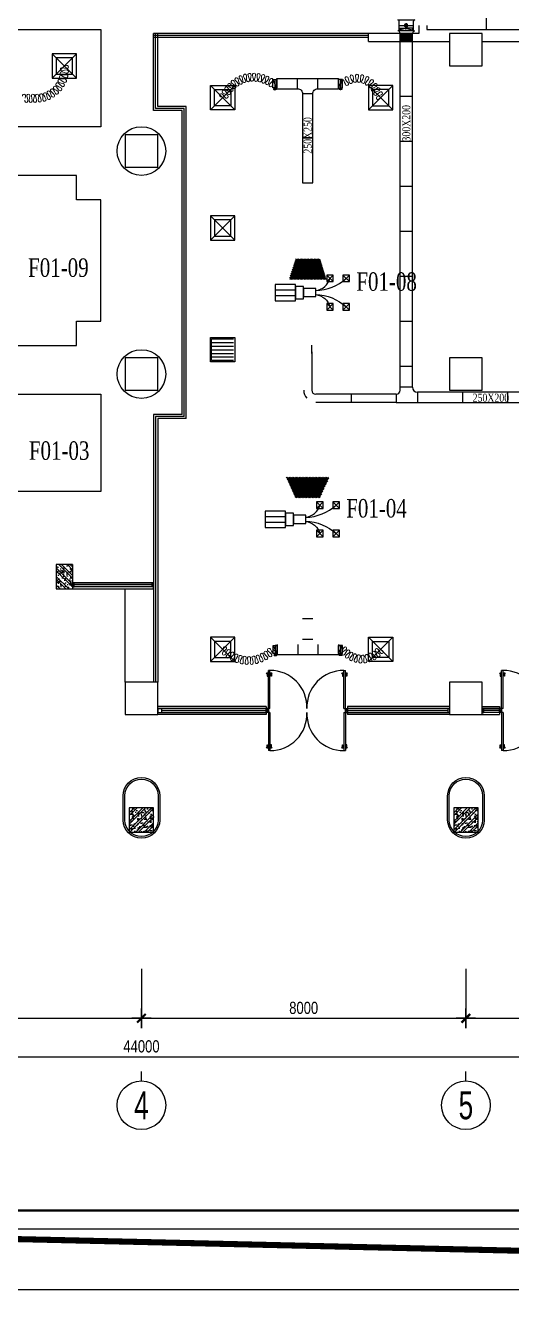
# Model space of a CAD drawing. Header units: metres. Extents: x 352651 to 530851, y -87517 to -24441.
# Drawn here: x 388269 to 400261, y -87517 to -56260 of the extents above; entities that cross this region are included whole.
import ezdxf
from ezdxf.enums import TextEntityAlignment as Align

# ---------------------------------------------------------------- set-up
doc = ezdxf.new("R2010")
doc.units = ezdxf.units.M
doc.header["$LTSCALE"] = 300
doc.header["$MEASUREMENT"] = 0
doc.header["$PDMODE"] = 2
doc.linetypes.add('DASHED2', pattern=[0.375, 0.25, -0.125])
doc.linetypes.add('HIDDEN2', pattern=[0.1875, 0.125, -0.0625])
doc.layers.get('0').update_dxf_attribs({"linetype": 'CONTINUOUS'})
doc.layers.get('Defpoints').update_dxf_attribs({"linetype": 'CONTINUOUS'})
for name, color, linetype in [('0-TEXT', 7, 'CONTINUOUS'), ('0-THAY', 7, 'CONTINUOUS'), ('bat noi mem', 4, 'CONTINUOUS'), ('CUA', 8, 'CONTINUOUS'), ('CUAGIO', 2, 'CONTINUOUS'), ('DIFFUSER', 4, 'CONTINUOUS'), ('DIM', 1, 'CONTINUOUS'), ('DUCT', 2, 'CONTINUOUS'), ('FCU', 1, 'CONTINUOUS'), ('FLEX', 5, 'CONTINUOUS'), ('HATCH', 145, 'CONTINUOUS'), ('khuat-F', 9, 'HIDDEN2'), ('KICH-THUOC', 9, 'CONTINUOUS'), ('KT', 1, 'CONTINUOUS'), ('NOITHAT', 145, 'CONTINUOUS'), ('TEXT', 4, 'CONTINUOUS'), ('THAY', 9, 'CONTINUOUS'), ('TUONG', 7, 'CONTINUOUS'), ('vach', 6, 'CONTINUOUS')]:
    doc.layers.add(name, color=color, linetype=linetype)
doc.layers.add('noi mem', color=5, linetype='BATTING', lineweight=0)
doc.styles.add('CHUKICHTHUOC', font='vnshx.shx', dxfattribs={"width": 0.8, "height": 300, "bigfont": '@extfont2.shx'})
doc.styles.add('CHUTENTRUC', font='VnAvantH.TTF', dxfattribs={"width": 0.8})
doc.styles.add('PHU', font='vntimeh.shx', dxfattribs={"width": 0.8})
doc.styles.add('ROMANS', font='romans.shx', dxfattribs={"width": 0.75, "bigfont": 'romancvn.shx'})
doc.linetypes.add('BATTING', pattern='A,0.0001,-0.1,[134,ltypeshp.shx,S=0.1,R=0,X=-0.1,Y=0],-0.2,[134,ltypeshp.shx,S=0.1,R=180,X=0.1,Y=0],-0.1', length=0.4001)
doc.dimstyles.new('150', dxfattribs={"dimscale": 150, "dimtxt": 2, "dimasz": 0.1, "dimexe": 1, "dimexo": 0, "dimgap": 0.7, "dimtad": 1, "dimdec": 0, "dimzin": 0, "dimdsep": 46, "dimtxsty": 'CHUKICHTHUOC', "dimblk": 'ARR', "dimcen": 0, "dimdle": 1, "dimclrd": 3, "dimclre": 3, "dimclrt": 3, "dimadec": 0, "dimazin": 0, "dimtfac": 1, "dimtdec": 0, "dimtix": 1, "dimtmove": 2, "dimatfit": 3, "dimldrblk": 'ARR', "dimfxl": 1, "dimtolj": 1, "dimtzin": 0, "dimarcsym": 0})
pattern_1 = [(45, (-203304.336, 315.93), (-17.6776695, 17.6776695), [])]

# ---------------------------------------------------------------- blocks, each defined once
blk = doc.blocks.new('cot1')
at = {"layer": 'vach'}
blk.add_lwpolyline([(-400, -400), (400, -400), (400, 400), (-400, 400)], close=True, dxfattribs=at)
blk = doc.blocks.new('SAD')
at = {"layer": 'CUAGIO', "color": 8}
for p, q in [((-300, -300), (300, 300)), ((300, -300), (-300, 300))]:
    blk.add_line(p, q, dxfattribs=at)
at = {"layer": 'CUAGIO'}
blk.add_lwpolyline([(300, -300), (300, 300), (-300, 300), (-300, -300)], close=True, dxfattribs=at)
at = {"layer": 'CUAGIO', "color": 8}
blk.add_lwpolyline([(200, -200), (200, 200), (-200, 200), (-200, -200)], close=True, dxfattribs=at)
blk = doc.blocks.new('SAG')
at = {"layer": 'CUAGIO'}
for p, q in [((-300, 300), (-300, -300)), ((300, 300), (-300, 300)), ((300, -300), (300, 300)), ((-300, -300), (300, -300))]:
    blk.add_line(p, q, dxfattribs=at)
at = {"layer": 'CUAGIO', "color": 8}
for p, q in [((-270, 270), (-270, -270)), ((-180, -270), (-180, 270)), ((-90, -270), (-90, 270)), ((0, -270), (0, 270)), ((90, -270), (90, 270)), ((180, -270), (180, 270)), ((270, -270), (270, 270)), ((-270, -270), (270, -270))]:
    blk.add_line(p, q, dxfattribs=at)
blk = doc.blocks.new('ARR')
at = {"color": 1}
for p, q in [((-16, 0), (16, 0)), ((0, -16), (0, 16))]:
    blk.add_line(p, q, dxfattribs=at)
at = {"color": 3, "const_width": 3.6}
blk.add_lwpolyline([(-7.1, -7.1), (7.1, 7.1)], dxfattribs=at)
blk = doc.blocks.new('*D19')
at = {"layer": 'Defpoints', "color": 0, "ltscale": 1.5, "transparency": 16777216}
for p in [(383133, -79532), (391133, -79532), (391133, -80750)]:
    blk.add_point(p, dxfattribs=at)
at = {"layer": 'DIM', "color": 3, "lineweight": -2, "ltscale": 1.5, "transparency": 16777216}
for p, q in [((383133, -79532), (383133, -80900)), ((391133, -79532), (391133, -80900)), ((383148, -80750), (391118, -80750))]:
    blk.add_line(p, q, dxfattribs=at)
at = {"layer": 'DIM', "color": 3, "lineweight": -2, "ltscale": 1.5, "transparency": 16777216, "xscale": 15, "yscale": 15, "zscale": 15, "rotation": 180}
blk.add_blockref('ARR', (383133, -80750), dxfattribs=at)
at = {"layer": 'DIM', "color": 3, "lineweight": -2, "ltscale": 1.5, "transparency": 16777216, "xscale": 15, "yscale": 15, "zscale": 15}
blk.add_blockref('ARR', (391133, -80750), dxfattribs=at)
at = {"layer": 'DIM', "color": 3, "ltscale": 1.5, "transparency": 16777216, "insert": (387133, -80495), "char_height": 300, "attachment_point": 5, "style": 'CHUKICHTHUOC'}
blk.add_mtext('\\A1;8000', dxfattribs=at)
blk = doc.blocks.new('*D20')
at = {"layer": 'Defpoints', "color": 0, "ltscale": 1.5, "transparency": 16777216}
for p in [(391133, -79532), (399133, -79532), (399133, -80750)]:
    blk.add_point(p, dxfattribs=at)
at = {"layer": 'DIM', "color": 3, "lineweight": -2, "ltscale": 1.5, "transparency": 16777216}
for p, q in [((391133, -79532), (391133, -80900)), ((399133, -79532), (399133, -80900)), ((391148, -80750), (399118, -80750))]:
    blk.add_line(p, q, dxfattribs=at)
at = {"layer": 'DIM', "color": 3, "lineweight": -2, "ltscale": 1.5, "transparency": 16777216, "xscale": 15, "yscale": 15, "zscale": 15, "rotation": 180}
blk.add_blockref('ARR', (391133, -80750), dxfattribs=at)
at = {"layer": 'DIM', "color": 3, "lineweight": -2, "ltscale": 1.5, "transparency": 16777216, "xscale": 15, "yscale": 15, "zscale": 15}
blk.add_blockref('ARR', (399133, -80750), dxfattribs=at)
at = {"layer": 'DIM', "color": 3, "ltscale": 1.5, "transparency": 16777216, "insert": (395133, -80495), "char_height": 300, "attachment_point": 5, "style": 'CHUKICHTHUOC'}
blk.add_mtext('\\A1;8000', dxfattribs=at)
blk = doc.blocks.new('*D21')
at = {"layer": 'Defpoints', "color": 0, "ltscale": 1.5, "transparency": 16777216}
for p in [(399133, -79532), (407133, -79532), (407133, -80750)]:
    blk.add_point(p, dxfattribs=at)
at = {"layer": 'DIM', "color": 3, "lineweight": -2, "ltscale": 1.5, "transparency": 16777216}
for p, q in [((399133, -79532), (399133, -80900)), ((407133, -79532), (407133, -80900)), ((399148, -80750), (407118, -80750))]:
    blk.add_line(p, q, dxfattribs=at)
at = {"layer": 'DIM', "color": 3, "lineweight": -2, "ltscale": 1.5, "transparency": 16777216, "xscale": 15, "yscale": 15, "zscale": 15, "rotation": 180}
blk.add_blockref('ARR', (399133, -80750), dxfattribs=at)
at = {"layer": 'DIM', "color": 3, "lineweight": -2, "ltscale": 1.5, "transparency": 16777216, "xscale": 15, "yscale": 15, "zscale": 15}
blk.add_blockref('ARR', (407133, -80750), dxfattribs=at)
at = {"layer": 'DIM', "color": 3, "ltscale": 1.5, "transparency": 16777216, "insert": (403133, -80495), "char_height": 300, "attachment_point": 5, "style": 'CHUKICHTHUOC'}
blk.add_mtext('\\A1;8000', dxfattribs=at)
blk = doc.blocks.new('*D23')
at = {"layer": 'Defpoints', "color": 0, "ltscale": 1.5, "transparency": 16777216}
for p in [(369133, -79049), (413133, -79049), (413133, -81699)]:
    blk.add_point(p, dxfattribs=at)
at = {"layer": 'DIM', "color": 3, "lineweight": -2, "ltscale": 1.5, "transparency": 16777216}
for p, q in [((369133, -79049), (369133, -81849)), ((413133, -79049), (413133, -81849)), ((369148, -81699), (413118, -81699))]:
    blk.add_line(p, q, dxfattribs=at)
at = {"layer": 'DIM', "color": 3, "lineweight": -2, "ltscale": 1.5, "transparency": 16777216, "xscale": 15, "yscale": 15, "zscale": 15, "rotation": 180}
blk.add_blockref('ARR', (369133, -81699), dxfattribs=at)
at = {"layer": 'DIM', "color": 3, "lineweight": -2, "ltscale": 1.5, "transparency": 16777216, "xscale": 15, "yscale": 15, "zscale": 15}
blk.add_blockref('ARR', (413133, -81699), dxfattribs=at)
at = {"layer": 'DIM', "color": 3, "ltscale": 1.5, "transparency": 16777216, "insert": (391133, -81444), "char_height": 300, "attachment_point": 5, "style": 'CHUKICHTHUOC'}
blk.add_mtext('\\A1;44000', dxfattribs=at)
blk = doc.blocks.new('TENTRUC')
at = {"layer": '0-THAY'}
blk.add_line((0, -1.4), (0, -0.4), dxfattribs=at)
blk.add_circle((0, -4), 2.6, dxfattribs=at)
at = {"layer": '0-TEXT', "style": 'CHUTENTRUC', "width": 0.7}
blk.add_attdef('E5', text='', height=3, dxfattribs=at).set_placement((0, -4), align=Align.MIDDLE_CENTER)
blk = doc.blocks.new('Quat thong gio 2')
at = {"layer": 'CUAGIO', "color": 2}
for p, q in [((604439, -54339), (604439, -54304)), ((604439, -54689), (604439, -54339)), ((604439, -54339), (604676, -54339)), ((604504, -54352), (604504, -54499)), ((604574, -54339), (604574, -54478)), ((604576, -54339), (604576, -54478)), ((604711, -54304), (604711, -54724)), ((604711, -54304), (604711, -54304)), ((604439, -54689), (604676, -54689)), ((604439, -54689), (604439, -54724)), ((604493, -54499), (604493, -54511)), ((604493, -54499), (604512, -54499)), ((604493, -54523), (604493, -54511)), ((604493, -54523), (604512, -54523)), ((604504, -54486), (604497, -54486)), ((604504, -54536), (604497, -54536)), ((604500, -54486), (604500, -54499)), ((604500, -54536), (604500, -54523)), ((604504, -54670), (604504, -54523)), ((604512, -54499), (604512, -54511)), ((604512, -54506), (604535, -54506)), ((604512, -54523), (604512, -54511)), ((604512, -54516), (604535, -54516)), ((604535, -54494), (604551, -54479)), ((604535, -54494), (604535, -54511)), ((604535, -54528), (604535, -54511)), ((604535, -54528), (604551, -54543)), ((604551, -54479), (604551, -54511)), ((604551, -54479), (604598, -54479)), ((604551, -54543), (604551, -54511)), ((604551, -54543), (604598, -54543)), ((604574, -54543), (604574, -54689)), ((604575, -54543), (604575, -54479)), ((604576, -54543), (604576, -54689)), ((604598, -54479), (604598, -54543)), ((604613, -54494), (604613, -54511)), ((604613, -54528), (604613, -54511)), ((604711, -54724), (604711, -54724))]:
    blk.add_line(p, q, dxfattribs=at)
at = {"layer": 'CUAGIO', "color": 2, "const_width": 1}
for points in [[(604439, -54304), (604439, -54339)], [(604439, -54724), (604439, -54689)]]:
    blk.add_lwpolyline(points, dxfattribs=at)
for points in [[(604711, -54304), (604711, -54304, -0.414214), (604676, -54339), (604439, -54339)], [(604711, -54724), (604711, -54724, 0.414214), (604676, -54689), (604439, -54689)]]:
    blk.add_lwpolyline(points, format="xyb", dxfattribs=at)
at = {"layer": 'CUAGIO', "color": 2}
for points in [[(604497, -54486, -0.067078), (604469, -54367, -0.673836), (604504, -54352)], [(604497, -54536, 0.067078), (604469, -54655, 0.673836), (604504, -54670)]]:
    blk.add_lwpolyline(points, format="xyb", dxfattribs=at)
for centre, radius, start, end in [((604676, -54304), 35, 270, 0), ((604575, -54478), 1.5, 213.5573, 326.4427), ((604575, -54544), 1.5, 33.5573, 146.4427), ((604598, -54494), 15, 0, 90), ((604598, -54528), 15, 270, 0), ((604676, -54724), 35, 0, 90)]:
    blk.add_arc(centre, radius, start, end, dxfattribs=at)
blk = doc.blocks.new('1-van gio D200')
at = {"layer": 'CUAGIO'}
h = blk.add_hatch(dxfattribs=at)
h.set_pattern_fill('ANSI31', color=256, scale=100, style=0)
edge = h.paths.add_edge_path()
edge.add_ellipse((486127, -58494), major_axis=(-38.1, 0), ratio=0.310482, start_angle=0, end_angle=360, ccw=False)
for p, q in [((486167, -58437), (486087, -58277)), ((486127, -58257), (486127, -58494))]:
    blk.add_line(p, q, dxfattribs=at)
blk.add_lwpolyline([(486177, -58457), (486077, -58457), (486077, -58257), (486177, -58257)], close=True, dxfattribs=at)
at = {"layer": 'CUAGIO', "const_width": 3}
for points in [[(486167, -58437), (486087, -58277)], [(486127, -58257), (486127, -58494)]]:
    blk.add_lwpolyline(points, dxfattribs=at)
at = {"layer": 'CUAGIO', "const_width": 5.35}
blk.add_lwpolyline([(486131, -58357, -1), (486123, -58357, -1)], format="xyb", close=True, dxfattribs=at)
at = {"layer": 'CUAGIO', "extrusion": (0, 0, -1)}
blk.add_ellipse((486127, -58494), major_axis=(-38.1, 0), ratio=0.310482, start_param=-1.570796, end_param=4.712389, dxfattribs=at)
blk = doc.blocks.new('FCU_STD')
at = {"layer": 'DIFFUSER', "ltscale": 1.5}
for p, q in [((370, 270), (530, 430)), ((370, 430), (530, 270)), ((770, 270), (930, 430)), ((770, 430), (930, 270)), ((370, -430), (530, -270)), ((370, -270), (530, -430)), ((770, -430), (930, -270)), ((770, -270), (930, -430))]:
    blk.add_line(p, q, dxfattribs=at)
at = {"layer": 'DIFFUSER'}
for points in [[(370, 270), (530, 270), (530, 430), (370, 430)], [(770, 270), (930, 270), (930, 430), (770, 430)], [(370, -430), (530, -430), (530, -270), (370, -270)], [(770, -430), (930, -430), (930, -270), (770, -270)]]:
    blk.add_lwpolyline(points, close=True, dxfattribs=at)
at = {"layer": 'DUCT'}
for points in [[(-400, -150), (-200, -150), (-200, 150), (-400, 150)], [(-200, -100), (100, -100), (100, 100), (-200, 100)]]:
    blk.add_lwpolyline(points, close=True, dxfattribs=at)
at = {"layer": 'FCU', "ltscale": 1.5}
for p, q in [((-900, 70), (-400, 70)), ((-900, -70), (-400, -70))]:
    blk.add_line(p, q, dxfattribs=at)
at = {"layer": 'FCU'}
blk.add_lwpolyline([(-900, -200), (-400, -200), (-400, 200), (-900, 200)], close=True, dxfattribs=at)
at = {"layer": 'FLEX'}
for points in [[(100, 50, 0.3), (450, 350)], [(100, 50, 0.18), (850, 350)], [(100, -50, -0.3), (450, -350)], [(100, -50, -0.18), (850, -350)]]:
    blk.add_lwpolyline(points, format="xyb", dxfattribs=at)

msp = doc.modelspace()

# ---------------------------------------------------------------- hatches: boundary and pattern name
at = {"layer": 'KICH-THUOC'}
h = msp.add_hatch(dxfattribs=at)
h.set_pattern_fill('ANSI31', color=2, scale=200, style=0)
h.set_pattern_definition(pattern_1)
h.paths.add_polyline_path([(394774.5, -62524.6), (394932.5, -62014.6), (395532.5, -62014.6), (395690.5, -62524.6)])
h = msp.add_hatch(dxfattribs=at)
h.set_pattern_fill('ANSI31', color=2, scale=200, style=0)
h.set_pattern_definition(pattern_1)
h.paths.add_polyline_path([(395532.3, -67913.8), (394932.3, -67913.8), (394698.8, -67403.8), (395765.8, -67403.8)])
at = {"layer": 'NOITHAT', "linetype": 'Continuous'}
h = msp.add_hatch(dxfattribs=at)
h.set_pattern_fill('AR-CONC,_O', color=256, scale=30)
h.set_pattern_definition([(130, (863365.03, -347750.56), (-215.178055, -18.82564), [22.5, -247.5]), (185, (863365.03, -347750.56), (41.6254, 225.65764), [18, -198]), (79.5486, (863347.1, -347752.12), (-173.552815, 206.83186), [19.12206, -210.34263]), (133.8158, (863365.03, -347690.56), (-320.17231, -49.6557), [33.75, -371.25]), (83.3644, (863338.35, -347694.7), (-280.39881, 292.23536), [28.68309, -315.5139]), (188.8158, (863365.03, -347690.56), (-280.39858, 292.23558), [27, -297]), (159, (863335.03, -347705.56), (-179.072116, -120.78567), [22.5, -247.5]), (214, (863335.03, -347705.56), (-72.9946, 217.54501), [18, -198]), (108.5486, (863320.1, -347715.62), (-252.06679, 96.75915), [19.12206, -210.34263]), (142.5, (863365.03, -347750.556), (-3.647957, 99.868156), [0, -195.6, 0, -201, 0, -198.75]), (172.5, (863365.03, -347750.56), (-78.920861, 118.323514), [0, -114.6, 0, -191.1, 0, -75.75]), (212.5, (863431.93, -347750.556), (-160.146731, -6.766462), [0, -75, 0, -234, 0, -310.5]), (222.5, (863461.93, -347750.56), (-174.95585, 30.031495), [0, -97.5, 0, -155.4, 0, -220.5])])
h.paths.add_polyline_path([(389432.5, -70159.6), (389032.5, -70159.6), (389032.5, -69559.6), (389432.5, -69559.6)])
h = msp.add_hatch(dxfattribs=at)
h.set_pattern_fill('ANSI32,_O', color=256, scale=400)
h.set_pattern_definition([(135, (863365.03, -347750.56), (106.066017, 106.066017), []), (135, (863294.32, -347750.56), (106.066017, 106.066017), [])])
h.paths.add_polyline_path([(389432.5, -70159.6), (389032.5, -70159.6), (389032.5, -69559.6), (389432.5, -69559.6)])
h = msp.add_hatch(dxfattribs=at)
h.set_pattern_fill('ANSI32,_O', color=256, scale=400)
h.set_pattern_definition([(45, (21235.13, -388850.56), (-106.066017, 106.066017), []), (45, (21305.84, -388850.56), (-106.066017, 106.066017), [])])
h.paths.add_polyline_path([(391132.5, -75959.6), (391132.5, -75559.6), (390832.5, -75559.6), (390832.5, -75959.6)])
h.paths.add_polyline_path([(391432.5, -75959.6), (391432.5, -75559.6), (391132.5, -75559.6), (391132.5, -75959.6)])
h.paths.add_polyline_path([(391132.5, -75959.6), (391132.5, -76159.6), (391432.5, -76159.6), (391432.5, -75959.6)])
h.paths.add_polyline_path([(391132.5, -76159.6), (391132.5, -75959.6), (390832.5, -75959.6), (390832.5, -76159.6)])
h = msp.add_hatch(dxfattribs=at)
h.set_pattern_fill('AR-CONC,_O', color=256, scale=30)
h.set_pattern_definition([(50, (21235.13, -388850.56), (215.178055, -18.82564), [22.5, -247.5]), (355, (21235.13, -388850.56), (-41.6254, 225.65764), [18, -198]), (100.4514, (21253.06, -388852.12), (173.552815, 206.83186), [19.12206, -210.34263]), (46.1842, (21235.13, -388790.56), (320.17231, -49.6557), [33.75, -371.25]), (96.6356, (21261.8, -388794.7), (280.39881, 292.23536), [28.68309, -315.5139]), (351.1842, (21235.13, -388790.56), (280.39858, 292.23558), [27, -297]), (21, (21265.13, -388805.56), (179.072116, -120.78567), [22.5, -247.5]), (326, (21265.13, -388805.56), (72.9946, 217.54501), [18, -198]), (71.4514, (21280.05, -388815.62), (252.06679, 96.75915), [19.12206, -210.34263]), (37.5, (21235.13, -388850.556), (3.647957, 99.868156), [0, -195.6, 0, -201, 0, -198.75]), (7.5, (21235.13, -388850.56), (78.920861, 118.323514), [0, -114.6, 0, -191.1, 0, -75.75]), (327.5, (21168.23, -388850.556), (160.146731, -6.766462), [0, -75, 0, -234, 0, -310.5]), (317.5, (21138.23, -388850.56), (174.95585, 30.031495), [0, -97.5, 0, -155.4, 0, -220.5])])
h.paths.add_polyline_path([(391132.5, -75959.6), (391132.5, -75559.6), (390832.5, -75559.6), (390832.5, -75959.6)])
h.paths.add_polyline_path([(391432.5, -75959.6), (391432.5, -75559.6), (391132.5, -75559.6), (391132.5, -75959.6)])
h.paths.add_polyline_path([(391132.5, -75959.6), (391132.5, -76159.6), (391432.5, -76159.6), (391432.5, -75959.6)])
h.paths.add_polyline_path([(391132.5, -76159.6), (391132.5, -75959.6), (390832.5, -75959.6), (390832.5, -76159.6)])
h = msp.add_hatch(dxfattribs=at)
h.set_pattern_fill('ANSI32,_O', color=256, scale=400)
h.set_pattern_definition([(45, (29235.13, -388850.56), (-106.066017, 106.066017), []), (45, (29305.84, -388850.56), (-106.066017, 106.066017), [])])
h.paths.add_polyline_path([(399132.5, -75959.6), (399132.5, -75559.6), (398832.5, -75559.6), (398832.5, -75959.6)])
h.paths.add_polyline_path([(399432.5, -75959.6), (399432.5, -75559.6), (399132.5, -75559.6), (399132.5, -75959.6)])
h.paths.add_polyline_path([(399132.5, -75959.6), (399132.5, -76159.6), (399432.5, -76159.6), (399432.5, -75959.6)])
h.paths.add_polyline_path([(399132.5, -76159.6), (399132.5, -75959.6), (398832.5, -75959.6), (398832.5, -76159.6)])
h = msp.add_hatch(dxfattribs=at)
h.set_pattern_fill('AR-CONC,_O', color=256, scale=30)
h.set_pattern_definition([(50, (29235.13, -388850.56), (215.178055, -18.82564), [22.5, -247.5]), (355, (29235.13, -388850.56), (-41.6254, 225.65764), [18, -198]), (100.4514, (29253.06, -388852.12), (173.552815, 206.83186), [19.12206, -210.34263]), (46.1842, (29235.13, -388790.56), (320.17231, -49.6557), [33.75, -371.25]), (96.6356, (29261.8, -388794.7), (280.39881, 292.23536), [28.68309, -315.5139]), (351.1842, (29235.13, -388790.56), (280.39858, 292.23558), [27, -297]), (21, (29265.13, -388805.56), (179.072116, -120.78567), [22.5, -247.5]), (326, (29265.13, -388805.56), (72.9946, 217.54501), [18, -198]), (71.4514, (29280.05, -388815.62), (252.06679, 96.75915), [19.12206, -210.34263]), (37.5, (29235.13, -388850.556), (3.647957, 99.868156), [0, -195.6, 0, -201, 0, -198.75]), (7.5, (29235.13, -388850.56), (78.920861, 118.323514), [0, -114.6, 0, -191.1, 0, -75.75]), (327.5, (29168.23, -388850.556), (160.146731, -6.766462), [0, -75, 0, -234, 0, -310.5]), (317.5, (29138.23, -388850.56), (174.95585, 30.031495), [0, -97.5, 0, -155.4, 0, -220.5])])
h.paths.add_polyline_path([(399132.5, -75959.6), (399132.5, -75559.6), (398832.5, -75559.6), (398832.5, -75959.6)])
h.paths.add_polyline_path([(399432.5, -75959.6), (399432.5, -75559.6), (399132.5, -75559.6), (399132.5, -75959.6)])
h.paths.add_polyline_path([(399132.5, -75959.6), (399132.5, -76159.6), (399432.5, -76159.6), (399432.5, -75959.6)])
h.paths.add_polyline_path([(399132.5, -76159.6), (399132.5, -75959.6), (398832.5, -75959.6), (398832.5, -76159.6)])

# ---------------------------------------------------------------- linework, layer by layer
for points, const_width in [([(357600.9, -85490.5), (441750.9, -87440.5), (439800.9, -26390.5), (357600.9, -26390.5)], 150), ([(357600.9, -85490.5), (439800.9, -85490.5), (439800.9, -26390.5), (357600.9, -26390.5)], 51.9)]:
    msp.add_lwpolyline(points, close=True, dxfattribs=dict(const_width=const_width))
for points in [[(384132.5, -56359.6), (390132.5, -56359.6), (390132.5, -58759.6), (384132.5, -58759.6)], [(389532.5, -64159.6), (389532.5, -63559.6), (390132.5, -63559.6), (390132.5, -60559.6), (389532.5, -60559.6), (389532.5, -59959.6), (384732.5, -59959.6), (384732.5, -60559.6), (384132.5, -60559.6), (384132.5, -63559.6), (384732.5, -63559.6), (384732.5, -64159.6)], [(384132.5, -65359.6), (390132.5, -65359.6), (390132.5, -67759.6), (384132.5, -67759.6)]]:
    msp.add_lwpolyline(points, close=True)
at = {"layer": 'bat noi mem'}
for p, q in [((397532.5, -56459.6), (397512.5, -56479.6)), ((397812.1, -56479.6), (397512.5, -56479.6)), ((397512.5, -56479.6), (397532.5, -56499.6)), ((397532.5, -56499.6), (397512.5, -56519.6)), ((397812.1, -56519.6), (397512.5, -56519.6)), ((397512.5, -56519.6), (397532.5, -56539.6)), ((397532.5, -56539.6), (397512.5, -56559.6)), ((397812.1, -56559.6), (397512.5, -56559.6)), ((397512.5, -56559.6), (397532.5, -56579.6)), ((397792.1, -56459.6), (397532.5, -56459.6)), ((397792.1, -56499.6), (397532.5, -56499.6)), ((397792.1, -56539.6), (397532.5, -56539.6)), ((397792.1, -56459.6), (397812.1, -56479.6)), ((397812.1, -56479.6), (397792.1, -56499.6)), ((397792.1, -56499.6), (397812.1, -56519.6)), ((397812.1, -56519.6), (397792.1, -56539.6)), ((397792.1, -56539.6), (397812.1, -56559.6)), ((397812.1, -56559.6), (397792.1, -56579.6)), ((397532.5, -56579.6), (397512.5, -56599.6)), ((397812.1, -56599.6), (397512.5, -56599.6)), ((397512.5, -56599.6), (397532.5, -56619.6)), ((397532.5, -56619.6), (397512.5, -56639.6)), ((397812.1, -56639.6), (397512.5, -56639.6)), ((397512.5, -56639.6), (397532.5, -56659.6)), ((397812.1, -56659.6), (397512.5, -56659.6)), ((397792.1, -56579.6), (397532.5, -56579.6)), ((397792.1, -56619.6), (397532.5, -56619.6)), ((397792.1, -56579.6), (397812.1, -56599.6)), ((397812.1, -56599.6), (397792.1, -56619.6)), ((397792.1, -56619.6), (397812.1, -56639.6)), ((397812.1, -56639.6), (397792.1, -56659.6))]:
    msp.add_line(p, q, dxfattribs=at)
at = {"layer": 'CUA', "linetype": 'Continuous'}
for p, q in [((396732.5, -56459.6), (391432.5, -56459.6)), ((391432.5, -58359.6), (391432.5, -56459.6)), ((396732.5, -56509.6), (391432.5, -56509.6)), ((396732.5, -56559.6), (391432.5, -56559.6)), ((391482.5, -58309.6), (391482.5, -56459.6)), ((391532.5, -58259.6), (391532.5, -56459.6)), ((392132.5, -58359.6), (391432.5, -58359.6)), ((392182.5, -58309.6), (391482.5, -58309.6)), ((392232.5, -58259.6), (391532.5, -58259.6)), ((392132.5, -65859.6), (392132.5, -58359.6)), ((392182.5, -65909.6), (392182.5, -58309.6)), ((392232.5, -65959.6), (392232.5, -58259.6)), ((391432.5, -65859.6), (391432.5, -72459.6)), ((392132.5, -65859.6), (391432.5, -65859.6)), ((391482.5, -65909.6), (391482.5, -72459.6)), ((392182.5, -65909.6), (391482.5, -65909.6)), ((391532.5, -65959.6), (391532.5, -72459.6)), ((392232.5, -65959.6), (391532.5, -65959.6)), ((389432.5, -70009.6), (391432.5, -70009.6)), ((391432.5, -70009.6), (389432.5, -70009.6)), ((391432.5, -70109.6), (389432.5, -70109.6)), ((391392.5, -70059.6), (389472.5, -70059.6)), ((390732.5, -72459.6), (390732.5, -70159.6)), ((391532.5, -73109.6), (394211.7, -73109.6)), ((394211.7, -73109.6), (391532.5, -73109.6)), ((398732.5, -73109.6), (396211.7, -73109.6)), ((396211.7, -73109.6), (398732.5, -73109.6)), ((399532.5, -73109.6), (399961.7, -73109.6)), ((399961.7, -73109.6), (399532.5, -73109.6)), ((391532.5, -73209.6), (394211.7, -73209.6)), ((391632.5, -73159.6), (394211.7, -73159.6)), ((396211.7, -73159.6), (398692.5, -73159.6)), ((396211.7, -73209.6), (398732.5, -73209.6)), ((399961.7, -73209.6), (399532.5, -73209.6)), ((399961.7, -73159.6), (399572.5, -73159.6))]:
    msp.add_line(p, q, dxfattribs=at)
at = {"layer": 'CUA'}
for p, q in [((394261.7, -73109.6), (394261.7, -72171.1)), ((394301.7, -72171.1), (394261.7, -72171.1)), ((394301.7, -73109.6), (394301.7, -72171.1)), ((396121.7, -73109.6), (396121.7, -72171.1)), ((396121.7, -72171.1), (396161.7, -72171.1)), ((396161.7, -73109.6), (396161.7, -72171.1)), ((400011.7, -73109.6), (400011.7, -72171.1)), ((400051.7, -72171.1), (400011.7, -72171.1)), ((400051.7, -73109.6), (400051.7, -72171.1)), ((394261.2, -72245.8), (394212, -72245.8)), ((394230.7, -72262), (394230.7, -72311.3)), ((394230.7, -72311.3), (394242.5, -72311.3)), ((394236.6, -72219.6), (394236.6, -72274.5)), ((394242.5, -72262), (394242.5, -72311.3)), ((394304.8, -72245.8), (394354, -72245.8)), ((394323.6, -72262), (394323.6, -72311.3)), ((394335.4, -72311.3), (394323.6, -72311.3)), ((394329.5, -72219.6), (394329.5, -72274.5)), ((394335.4, -72262), (394335.4, -72311.3)), ((396118.6, -72245.8), (396069.4, -72245.8)), ((396088.1, -72262), (396088.1, -72311.3)), ((396088.1, -72311.3), (396099.9, -72311.3)), ((396094, -72219.6), (396094, -72274.5)), ((396099.9, -72262), (396099.9, -72311.3)), ((396162.2, -72245.8), (396211.4, -72245.8)), ((396181, -72262), (396181, -72311.3)), ((396192.8, -72311.3), (396181, -72311.3)), ((396186.9, -72219.6), (396186.9, -72274.5)), ((396192.8, -72262), (396192.8, -72311.3)), ((400011.2, -72245.8), (399962, -72245.8)), ((399980.7, -72262), (399980.7, -72311.3)), ((399980.7, -72311.3), (399992.5, -72311.3)), ((399986.6, -72219.6), (399986.6, -72274.5)), ((399992.5, -72262), (399992.5, -72311.3)), ((400054.8, -72245.8), (400104, -72245.8)), ((400073.6, -72262), (400073.6, -72311.3)), ((400085.4, -72311.3), (400073.6, -72311.3)), ((400079.5, -72219.6), (400079.5, -72274.5)), ((400085.4, -72262), (400085.4, -72311.3)), ((394211.7, -73209.6), (394211.7, -73109.6)), ((394261.7, -73109.6), (394211.7, -73209.6)), ((394261.7, -73209.6), (394211.7, -73109.6)), ((394261.7, -73109.6), (394211.7, -73109.6)), ((394211.7, -73109.6), (394211.7, -73209.6)), ((394261.7, -73209.6), (394211.7, -73109.6)), ((394261.7, -73109.6), (394211.7, -73209.6)), ((394261.7, -73109.6), (394211.7, -73109.6)), ((394261.7, -73109.6), (394261.7, -73209.6)), ((394301.7, -73109.6), (394261.7, -73109.6)), ((394261.7, -73209.6), (394261.7, -73109.6)), ((396121.7, -73109.6), (396161.7, -73109.6)), ((396161.7, -73109.6), (396161.7, -73209.6)), ((396161.7, -73109.6), (396211.7, -73209.6)), ((396161.7, -73209.6), (396211.7, -73109.6)), ((396161.7, -73109.6), (396211.7, -73109.6)), ((396161.7, -73209.6), (396161.7, -73109.6)), ((396161.7, -73209.6), (396211.7, -73109.6)), ((396161.7, -73109.6), (396211.7, -73209.6)), ((396161.7, -73109.6), (396211.7, -73109.6)), ((396161.7, -73109.6), (396211.7, -73109.6)), ((396211.7, -73209.6), (396211.7, -73109.6)), ((396211.7, -73109.6), (396211.7, -73209.6)), ((399961.7, -73209.6), (399961.7, -73109.6)), ((400011.7, -73109.6), (399961.7, -73209.6)), ((400011.7, -73209.6), (399961.7, -73109.6)), ((400011.7, -73109.6), (399961.7, -73109.6)), ((399961.7, -73109.6), (399961.7, -73209.6)), ((400011.7, -73209.6), (399961.7, -73109.6)), ((400011.7, -73109.6), (399961.7, -73209.6)), ((400011.7, -73109.6), (399961.7, -73109.6)), ((399961.7, -73209.6), (399961.7, -73109.6)), ((399961.7, -73109.6), (399961.7, -73209.6)), ((400011.7, -73109.6), (400011.7, -73209.6)), ((400051.7, -73109.6), (400011.7, -73109.6)), ((400011.7, -73209.6), (400011.7, -73109.6)), ((394261.7, -73209.6), (394211.7, -73209.6)), ((394261.7, -73209.6), (394211.7, -73209.6)), ((394261.7, -73209.6), (394261.7, -74148)), ((394301.7, -73209.6), (394261.7, -73209.6)), ((394301.7, -73209.6), (394301.7, -74148)), ((396121.7, -73209.6), (396121.7, -74148)), ((396121.7, -73209.6), (396161.7, -73209.6)), ((396161.7, -73209.6), (396211.7, -73209.6)), ((396161.7, -73209.6), (396161.7, -74148)), ((396161.7, -73209.6), (396211.7, -73209.6)), ((396161.7, -73209.6), (396211.7, -73209.6)), ((400011.7, -73209.6), (399961.7, -73209.6)), ((400011.7, -73209.6), (399961.7, -73209.6)), ((400011.7, -73209.6), (400011.7, -74148)), ((400051.7, -73209.6), (400011.7, -73209.6)), ((400051.7, -73209.6), (400051.7, -74148)), ((394261.2, -74073.3), (394212, -74073.3)), ((394230.7, -74007.8), (394242.5, -74007.8)), ((394230.7, -74057.1), (394230.7, -74007.8)), ((394236.6, -74099.5), (394236.6, -74044.6)), ((394242.5, -74057.1), (394242.5, -74007.8)), ((394304.8, -74073.3), (394354, -74073.3)), ((394323.6, -74057.1), (394323.6, -74007.8)), ((394335.4, -74007.8), (394323.6, -74007.8)), ((394329.5, -74099.5), (394329.5, -74044.6)), ((394335.4, -74057.1), (394335.4, -74007.8)), ((396118.6, -74073.3), (396069.4, -74073.3)), ((396088.1, -74057.1), (396088.1, -74007.8)), ((396088.1, -74007.8), (396099.9, -74007.8)), ((396094, -74099.5), (396094, -74044.6)), ((396099.9, -74057.1), (396099.9, -74007.8)), ((396162.2, -74073.3), (396211.4, -74073.3)), ((396192.8, -74007.8), (396181, -74007.8)), ((396181, -74057.1), (396181, -74007.8)), ((396186.9, -74099.5), (396186.9, -74044.6)), ((396192.8, -74057.1), (396192.8, -74007.8)), ((400011.2, -74073.3), (399962, -74073.3)), ((399980.7, -74007.8), (399992.5, -74007.8)), ((399980.7, -74057.1), (399980.7, -74007.8)), ((399986.6, -74099.5), (399986.6, -74044.6)), ((399992.5, -74057.1), (399992.5, -74007.8)), ((400054.8, -74073.3), (400104, -74073.3)), ((400073.6, -74057.1), (400073.6, -74007.8)), ((400085.4, -74007.8), (400073.6, -74007.8)), ((400079.5, -74099.5), (400079.5, -74044.6)), ((400085.4, -74057.1), (400085.4, -74007.8)), ((394301.7, -74148), (394261.7, -74148)), ((396121.7, -74148), (396161.7, -74148)), ((400051.7, -74148), (400011.7, -74148))]:
    msp.add_line(p, q, dxfattribs=at)
at = {"layer": 'CUA', "linetype": 'Continuous'}
for points in [[(389432.5, -70109.6), (389472.5, -70109.6), (389472.5, -70009.6), (389432.5, -70009.6)], [(391432.5, -70109.6), (391392.5, -70109.6), (391392.5, -70009.6), (391432.5, -70009.6)], [(391532.5, -73209.6), (391632.5, -73209.6), (391632.5, -73109.6), (391532.5, -73109.6)], [(391532.5, -73109.6), (391532.5, -73109.6), (391632.5, -73109.6), (391632.5, -73109.6)], [(398732.5, -73209.6), (398692.5, -73209.6), (398692.5, -73109.6), (398732.5, -73109.6)], [(399532.5, -73209.6), (399572.5, -73209.6), (399572.5, -73109.6), (399532.5, -73109.6)]]:
    msp.add_lwpolyline(points, close=True, dxfattribs=at)
at = {"layer": 'CUA'}
for centre in [(394236.6, -72245.8), (394329.5, -72245.8), (396094, -72245.8), (396186.9, -72245.8), (399986.6, -72245.8), (400079.5, -72245.8), (394236.6, -74073.3), (394329.5, -74073.3), (396094, -74073.3), (396186.9, -74073.3), (399986.6, -74073.3), (400079.5, -74073.3)]:
    msp.add_circle(centre, 17.3, dxfattribs=at)
for centre, start, end in [((394309.4, -73074.1), 357.74899, 90.48779), ((396114, -73074.1), 89.51221, 182.25101), ((400059.4, -73074.1), 357.74899, 90.48779), ((394309.4, -73245), 269.51221, 2.25101), ((396114, -73245), 177.74899, 270.48779), ((400059.4, -73245), 269.51221, 2.25101)]:
    msp.add_arc(centre, 903, start, end, dxfattribs=at)
at = {"layer": 'CUAGIO', "color": 2}
for p, q in [((397512.1, -56459.6), (397487.1, -56397)), ((397812.1, -56459.6), (397512.1, -56459.6)), ((397812.1, -56459.6), (397512.1, -56459.6)), ((397837.2, -56397), (397812.1, -56459.6))]:
    msp.add_line(p, q, dxfattribs=at)
at = {"layer": 'CUAGIO'}
for p, q in [((394472.5, -57824.6), (394472.5, -57574.6)), ((394982.5, -57824.6), (394982.5, -57574.6)), ((395482.5, -57824.6), (395482.5, -57574.6)), ((395992.5, -57824.6), (395992.5, -57574.6)), ((395357.5, -57949.6), (395107.5, -57949.6)), ((403487.1, -65309.6), (397937.1, -65309.6)), ((395357.3, -70893.8), (395107.3, -70893.8)), ((394482.3, -71528.6), (394482.3, -71778.6)), ((394992.3, -71528.4), (394992.3, -71778.8)), ((395357.3, -71403.8), (395107.3, -71403.8)), ((395482.3, -71528.8), (395482.3, -71778.8)), ((395992.3, -71528.8), (395992.3, -71778.8))]:
    msp.add_line(p, q, dxfattribs=at)
at = {"layer": 'CUAGIO', "ltscale": 1.5}
for p, q in [((394982.5, -57574.6), (395482.5, -57574.6)), ((394992.3, -71778.8), (395482.3, -71778.8))]:
    msp.add_line(p, q, dxfattribs=at)
at = {"layer": 'CUAGIO', "color": 2}
for points in [[(394472.5, -57574.6), (394982.5, -57574.6)], [(395482.5, -57574.6), (395992.5, -57574.6)]]:
    msp.add_lwpolyline(points, dxfattribs=at)
msp.add_lwpolyline([(394472.5, -57824.6), (394982.5, -57824.6, -0.4142136), (395107.5, -57949.6), (395107.5, -59034.6), (395357.5, -59034.6), (395357.5, -57949.6, -0.4142136), (395482.5, -57824.6), (395992.5, -57824.6)], format="xyb", dxfattribs=at)
msp.add_lwpolyline([(395107.5, -60144.6), (395357.5, -60144.6), (395357.5, -59034.6), (395107.5, -59034.6)], close=True, dxfattribs=at)
at = {"layer": 'CUAGIO'}
for points in [[(394482.3, -71553.6), (394432.3, -71553.6), (394432.3, -71753.6), (394482.3, -71753.6)], [(395992.3, -71553.8), (396042.3, -71553.8), (396042.3, -71753.8), (395992.3, -71753.8)]]:
    msp.add_lwpolyline(points, close=True, dxfattribs=at)
msp.add_lwpolyline([(394482.3, -71778.6), (394982.3, -71778.8, 0.0066604), (394992.3, -71778.7, 0.0066604)], format="xyb", dxfattribs=at)
msp.add_lwpolyline([(395482.3, -71778.8), (395992.3, -71778.8)], dxfattribs=at)
at = {"layer": 'Defpoints', "linetype": 'DASHED2'}
msp.add_lwpolyline([(352650.9, -87440.5), (441750.9, -87440.5), (441750.9, -24440.5), (352650.9, -24440.5)], close=True, dxfattribs=at)
msp.add_lwpolyline([(352650.9, -87440.5), (441750.9, -87440.5), (441750.9, -24440.5), (352650.9, -24440.5)], close=True, dxfattribs=at)
at = {"layer": 'HATCH', "linetype": 'ByBlock'}
msp.add_lwpolyline([(357150.9, -85940.5), (440250.9, -85940.5), (440250.9, -25940.5), (357150.9, -25940.5)], close=True, dxfattribs=at)
at = {"layer": 'khuat-F'}
msp.add_line((399632.5, -54474.6), (399632.5, -56359.6), dxfattribs=at)
at = {"layer": 'KICH-THUOC', "color": 2}
for p, q in [((397512.1, -65259.6), (397512.1, -56459.6)), ((397812.1, -65184.6), (397812.1, -56459.6)), ((397812.1, -58014.6), (397512.1, -58014.6)), ((397812.1, -59124.6), (397512.1, -59124.6)), ((397812.1, -60234.6), (397512.1, -60234.6)), ((397812.1, -61344.6), (397512.1, -61344.6)), ((397812.1, -62454.6), (397512.1, -62454.6)), ((397812.1, -63564.6), (397512.1, -63564.6)), ((395332.5, -64349.6), (395332.5, -64149.6)), ((395332.5, -64314.9), (395332.5, -65259.6)), ((397812.1, -64674.6), (397512.1, -64674.6)), ((397812.1, -65184.6), (397512.1, -65184.6)), ((397937.1, -65309.6), (397937.1, -65559.6)), ((399047.1, -65309.6), (399047.1, -65559.6)), ((400157.1, -65309.6), (400157.1, -65559.6)), ((397416.8, -65559.4), (395432.4, -65558.4)), ((397412.3, -65359.6), (395432.5, -65359.6)), ((396302.1, -65359.6), (396302.1, -65559.6)), ((397412.1, -65359.6), (397412.1, -65559.6)), ((397412.1, -65559.6), (410057.9, -65559.6))]:
    msp.add_line(p, q, dxfattribs=at)
for centre, radius, start, end in [((395432.5, -65259.6), 300.1, 180, 221.61544), ((395432.5, -65259.6), 100, 180, 269.99998), ((397412.1, -65259.6), 100, 270, 0), ((397937.1, -65184.6), 125, 180, 270)]:
    msp.add_arc(centre, radius, start, end, dxfattribs=at)
at = {"layer": 'noi mem', "linetype": 'ByBlock', "ltscale": 1.5}
for points in [[(388253.9, -58108.5, 1.3333333), (388328.9, -58108.5), (388318.6, -58058.5), (388308.2, -58008.5, -1.3333333), (388383.2, -58008.5), (388372.9, -58058.5), (388362.6, -58108.5, 1.3333333), (388437.6, -58108.5), (388427.2, -58058.5), (388416.9, -58008.5, -1.3333333), (388491.9, -58008.5), (388481.6, -58058.5), (388471.3, -58108.5, 1.3333333), (388546.3, -58108.4), (388535.9, -58058.4), (388523.5, -58009.5, -1.3333333), (388598.4, -58006.3), (388590.2, -58056.2), (388586, -58107.6, 1.3333333), (388660.5, -58098.6), (388644.1, -58049.7), (388624.3, -58003.2, -1.3333333), (388697.8, -57988.5), (388697.4, -58039), (388701.2, -58090.4, 1.3333333), (388773.4, -58070), (388749.7, -58024.2), (388722.9, -57981.4, -1.3333333), (388793.3, -57955.4), (388800.7, -58005.4), (388812.4, -58055.6, 1.3333333), (388880.5, -58024.3), (388850, -57982.7), (388816.9, -57944.6, -1.3333333), (388882.4, -57908), (388897.5, -57956.3), (388916.8, -58004.1, 1.3333333), (388979.3, -57962.6), (388942.7, -57926.2), (388904.1, -57893.6, -1.3333333), (388963.1, -57847.4), (388985.5, -57892.7), (389012, -57936.9, 1.3333333), (389067.3, -57886.3), (389025.6, -57856), (388982.3, -57829.8, -1.3333333), (389033.5, -57775), (389062.6, -57816.3), (389095.7, -57855.9, 1.3333333), (389142.5, -57797.3), (389096.5, -57773.8), (389049.8, -57754.6, -1.3333333), (389091.8, -57692.5), (389127, -57728.9), (389165.8, -57762.8, 1.3333333), (389202.9, -57697.7), (389153.9, -57681.6), (389104.7, -57669.9, -1.3333333), (389136.7, -57602.1), (389177, -57632.5), (389220.6, -57660.1, 1.3333333), (389247.2, -57589.9), (389196.3, -57581.7), (389145.9, -57577.7, -1.3333333), (389166.9, -57505.7), (389211.5, -57529.6), (389258.9, -57550, 1.3333333), (389274.3, -57476.6), (389222.7, -57476.4), (389172.3, -57480.3, -1.3333333), (389181.9, -57405.9), (389229.7, -57422.5), (389279.6, -57435.4, 1.3333333), (389283.5, -57360.5), (389232.5, -57368.2), (389182.5, -57378.5, -1.3333333), (389182.6, -57303.5), (389232.5, -57313.9), (389282.5, -57324.2, 1.3333333), (389282.5, -57249.2), (389232.5, -57259.6)], [(388199.6, -58008.5, -1.3333333), (388274.6, -58008.5), (388264.2, -58058.5)]]:
    msp.add_lwpolyline(points, format="xyb", dxfattribs=at)
at = {"layer": 'noi mem', "ltscale": 1.5}
for points in [[(393132.5, -58041.4), (393085.7, -58020.7, -1.3333333), (393130.3, -57960.5), (393163.8, -57999.3), (393197.3, -58038.1, 1.3333333), (393241.9, -57977.9), (393195.1, -57957.1), (393148.2, -57936.3, -1.3333333), (393192.9, -57876.1), (393226.4, -57914.9), (393259.8, -57953.7, 1.3333333), (393304.5, -57893.5), (393257.7, -57872.8), (393210.8, -57851.6, -1.3333333), (393255.9, -57791.6), (393289.2, -57830.8), (393319.8, -57871.4, 1.3333333), (393368.2, -57814.1), (393323.1, -57790.7), (393279.1, -57763.6, -1.3333333), (393331.4, -57709.8), (393359.7, -57753), (393384.5, -57797.4, 1.3333333), (393440.3, -57747.3), (393398.8, -57718), (393358.9, -57685.1, -1.3333333), (393418, -57639), (393440.2, -57685.6), (393458.6, -57733, 1.3333333), (393520.7, -57690.9), (393483.6, -57656.2), (393448.6, -57618.2, -1.3333333), (393513.4, -57580.6), (393529, -57629.8), (393540.9, -57679.2, 1.3333333), (393608.1, -57646.1), (393576.1, -57606.6), (393546.6, -57564.2, -1.3333333), (393615.9, -57535.7), (393624.7, -57586.7), (393629.7, -57637.2, 1.3333333), (393700.8, -57613.6), (393674.5, -57570.1), (393651, -57524.1, -1.3333333), (393723.6, -57505.3), (393725.3, -57557), (393723.4, -57607.7, 1.3333333), (393797.1, -57594), (393777, -57547.3), (393759.9, -57498.5, -1.3333333), (393834.4, -57489.8), (393829.1, -57541.3), (393820.2, -57591.3, 1.3333333), (393895.1, -57587.7), (393881.5, -57538.8), (393871.3, -57488.1, -1.3333333), (393946.3, -57489.7), (393934, -57539.9), (393918.4, -57588.2, 1.3333333), (393993.1, -57594.9), (393986.3, -57544.5), (393983.1, -57492.9, -1.3333333), (394057.2, -57504.7), (394038.2, -57552.8), (394016.1, -57598.5, 1.3333333), (394089.2, -57615.4), (394089.3, -57564.5), (394093.2, -57513, -1.3333333), (394165, -57534.8), (394139.6, -57579.8), (394111.5, -57622.1, 1.3333333), (394181.6, -57648.7), (394188.7, -57598.4), (394199.5, -57547.9, -1.3333333), (394267.7, -57579.2), (394236.4, -57620.4), (394202.8, -57658.5, 1.3333333), (394268.6, -57694.4), (394282.5, -57645.5), (394298.5, -57596.9, -1.3333333), (394362.8, -57635.4), (394327.5, -57672.5), (394292.1, -57709.6, 1.3333333), (394356.4, -57748.2), (394372.5, -57699.6)], [(396092.5, -57699.6), (396059, -57661.6, -1.3333333), (396122.3, -57621.3), (396142.5, -57667.7), (396162.3, -57714.1, 1.3333333), (396225.8, -57674.2), (396192.6, -57636.2), (396162.4, -57594.5, -1.3333333), (396229.2, -57560.4), (396245.3, -57609.2), (396255.1, -57658, 1.3333333), (396325.4, -57631.8), (396300.8, -57588.5), (396281, -57541, -1.3333333), (396353.9, -57523.1), (396358.3, -57574.4), (396356.6, -57624.2, 1.3333333), (396431, -57614.8), (396417.1, -57567), (396408.7, -57516.3, -1.3333333), (396483.7, -57515.6), (396476.3, -57566.5), (396463.2, -57614.5, 1.3333333), (396537.7, -57622.5), (396535.1, -57572.8), (396538.7, -57521.5, -1.3333333), (396611.8, -57538.1), (396592.9, -57585.9), (396569.1, -57629.7, 1.3333333), (396639.8, -57654.6), (396648.7, -57605.6), (396664, -57556.5, -1.3333333), (396731.4, -57589.4), (396701.9, -57631.7), (396668.7, -57668.7, 1.3333333), (396731.8, -57709.3), (396751.7, -57663.7), (396777.9, -57619.3, -1.3333333), (396835.9, -57666.9), (396797.5, -57701.2), (396756.7, -57729.7, 1.3333333), (396808.7, -57783.6), (396838.6, -57743.8), (396874.3, -57706.7, -1.3333333), (396919.8, -57766.3), (396874.5, -57790.9), (396828.2, -57811, 1.3333333), (396868.4, -57874.3), (396906.3, -57840.9), (396944.4, -57807.6, -1.3333333), (396984.4, -57871.1), (396937.9, -57891), (396891.3, -57911, 1.3333333), (396931.3, -57974.5), (396969.4, -57941.2), (397007.5, -57907.9, -1.3333333), (397047.5, -57971.3), (397001, -57991.3), (396954.4, -58011.3, 1.3333333), (396994.4, -58074.7), (397032.5, -58041.4)], [(393132.5, -71653.8), (393155.7, -71608.7, -1.3333333), (393215.8, -71653.6), (393179.1, -71688.7), (393142.5, -71723.7, 1.3333333), (393202.6, -71768.6), (393225.8, -71723.5), (393249, -71678.4, -1.3333333), (393309, -71723.3), (393272.4, -71758.3), (393236.4, -71794.8, 1.3333333), (393297.7, -71838), (393319.9, -71791.8), (393338.3, -71745.1, -1.3333333), (393402.5, -71783.9), (393369.8, -71821.9), (393339.3, -71863.1, 1.3333333), (393406.1, -71897.2), (393421.6, -71848.4), (393433.1, -71799.5, -1.3333333), (393502.2, -71828.8), (393475.2, -71871), (393450.9, -71916.1, 1.3333333), (393521.8, -71940.4), (393530.2, -71889.9), (393534.7, -71839.9, -1.3333333), (393607.2, -71859), (393586.5, -71904.7), (393568.8, -71952.8, 1.3333333), (393642.5, -71966.7), (393643.7, -71915.5), (393641, -71865.4, -1.3333333), (393715.5, -71874), (393701.5, -71922.2), (393690.8, -71972.3, 1.3333333), (393765.7, -71975.6), (393759.6, -71924.8), (393749.8, -71875.5, -1.3333333), (393824.8, -71873.5), (393817.7, -71923.2), (393814.3, -71974.3, 1.3333333), (393889, -71966.9), (393875.7, -71917.5), (393859, -71870.1, -1.3333333), (393932.9, -71857.5), (393933, -71907.7), (393936.9, -71958.7, 1.3333333), (394009.7, -71940.8), (393989.5, -71893.8), (393966.3, -71849.3, -1.3333333), (394037.7, -71826.3), (394044.9, -71875.9), (394056, -71925.9, 1.3333333), (394125.5, -71897.9), (394098.8, -71854.2), (394069.6, -71813.4, -1.3333333), (394136.9, -71780.5), (394151.1, -71828.6), (394169.2, -71876.5, 1.3333333), (394234.1, -71838.9), (394201.4, -71799.4), (394166.7, -71763.2, -1.3333333), (394228.7, -71721), (394249.5, -71766.7), (394274.3, -71811.5, 1.3333333), (394333.1, -71765.1), (394295.2, -71730.6), (394255.9, -71698.7, -1.3333333), (394312.3, -71649.2), (394338.9, -71692.2), (394365.7, -71735.2, 1.3333333), (394421.9, -71685.5), (394382.5, -71653.6)], [(396092.3, -71653.8), (396119, -71610.3, -1.3333333), (396173.7, -71661.5), (396132.1, -71691), (396090.4, -71720.5, 1.3333333), (396145.1, -71771.7), (396171.8, -71728.1), (396197, -71684.4, -1.3333333), (396253, -71734.3), (396212.3, -71764.3), (396174, -71798.9, 1.3333333), (396234.3, -71843.5), (396256.1, -71796.6), (396272.5, -71749, -1.3333333), (396336.9, -71787.5), (396302.7, -71824.5), (396271.7, -71865.9, 1.3333333), (396339.5, -71898), (396351.9, -71847.8), (396358.8, -71797.8, -1.3333333), (396429.4, -71823.2), (396403, -71866.2), (396380.6, -71912.7, 1.3333333), (396453.3, -71931.2), (396455.7, -71879.5), (396452.9, -71829.2, -1.3333333), (396527.1, -71840.5), (396509.5, -71887.7), (396496.4, -71937.7, 1.3333333), (396571.3, -71941.8), (396563.7, -71890.7), (396551.3, -71841.8, -1.3333333), (396626.3, -71838.6), (396618, -71888.3), (396614.9, -71939.9, 1.3333333), (396689.1, -71929.5), (396671.9, -71880.8), (396650.3, -71835.2, -1.3333333), (396723.2, -71817.6), (396724.7, -71868), (396731.6, -71919.3, 1.3333333), (396802.4, -71894.7), (396776.1, -71850.2), (396746.1, -71809.7, -1.3333333), (396814.3, -71778.4), (396825.5, -71827.5), (396842.1, -71876.5, 1.3333333), (396906.9, -71838.8), (396872.5, -71800.2), (396835.2, -71766.2, -1.3333333), (396896.1, -71722.3), (396916.6, -71768.4), (396942.3, -71813.3, 1.3333333), (396998.6, -71763.7), (396957.4, -71732.5), (396914.8, -71704.4, -1.3333333), (396967.9, -71651.5), (396995.9, -71694.1), (397024, -71736.8, 1.3333333), (397077, -71683.7), (397034.3, -71655.7)]]:
    msp.add_lwpolyline(points, format="xyb", dxfattribs=at)
at = {"layer": 'THAY'}
msp.add_line((399632.5, -54459.6), (399632.5, -56359.6), dxfattribs=at)
at = {"layer": 'THAY', "linetype": 'Continuous'}
for p, q in [((391432.5, -70009.6), (389432.5, -70009.6)), ((389432.5, -70009.6), (389432.5, -70159.6)), ((391432.5, -70159.6), (391432.5, -70009.6)), ((389432.5, -70159.6), (391432.5, -70159.6)), ((394211.7, -73059.6), (391532.5, -73059.6)), ((394211.7, -73059.6), (394211.7, -73259.6)), ((398732.5, -73059.6), (396211.7, -73059.6)), ((396211.7, -73059.6), (396211.7, -73259.6)), ((399532.5, -73059.6), (399961.7, -73059.6)), ((399961.7, -73059.6), (399961.7, -73259.6)), ((394211.7, -73259.6), (391532.5, -73259.6)), ((398732.5, -73259.6), (396211.7, -73259.6)), ((399532.5, -73259.6), (399961.7, -73259.6))]:
    msp.add_line(p, q, dxfattribs=at)
at = {"layer": 'THAY', "linetype": 'ByBlock'}
msp.add_lwpolyline([(357150.9, -85940.5), (440250.9, -85940.5), (440250.9, -25940.5), (357150.9, -25940.5)], close=True, dxfattribs=at)
at = {"layer": 'THAY'}
for points in [[(390722.5, -75259.6, -1), (391542.5, -75259.6), (391542.5, -75859.6, -1), (390722.5, -75859.6)], [(398722.5, -75259.6, -1), (399542.5, -75259.6), (399542.5, -75859.6, -1), (398722.5, -75859.6)]]:
    msp.add_lwpolyline(points, format="xyb", close=True, dxfattribs=at)
for centre in [(391132.5, -59359.6), (391132.5, -64859.6)]:
    msp.add_circle(centre, 600, dxfattribs=at)
at = {"layer": 'TUONG'}
for p, q in [((397972.5, -56259.6), (397972.5, -56459.6)), ((398172.5, -56259.6), (398172.5, -56359.6)), ((396732.5, -56659.6), (396732.5, -56459.6)), ((397972.5, -56459.6), (396732.5, -56459.6)), ((398172.5, -56359.6), (413532.5, -56359.6)), ((396732.5, -56659.6), (398732.5, -56659.6)), ((399532.5, -56659.6), (404032.5, -56659.6))]:
    msp.add_line(p, q, dxfattribs=at)
msp.add_lwpolyline([(352650.9, -87440.5), (441750.9, -87440.5), (441750.9, -24440.5), (352650.9, -24440.5)], close=True, dxfattribs=at)
for points in [[(390682.5, -75259.6, -1), (391582.5, -75259.6), (391582.5, -75859.6, -1), (390682.5, -75859.6)], [(398682.5, -75259.6, -1), (399582.5, -75259.6), (399582.5, -75859.6, -1), (398682.5, -75859.6)]]:
    msp.add_lwpolyline(points, format="xyb", close=True, dxfattribs=at)
at = {"layer": 'vach'}
for p, q in [((389432.5, -69559.6), (389032.5, -69559.6)), ((389032.5, -69559.6), (389032.5, -70159.6)), ((389432.5, -69559.6), (389432.5, -70159.6)), ((389032.5, -70159.6), (389432.5, -70159.6))]:
    msp.add_line(p, q, dxfattribs=at)
for points in [[(390832.5, -76159.6), (391432.5, -76159.6), (391432.5, -75559.6), (390832.5, -75559.6)], [(398832.5, -76159.6), (399432.5, -76159.6), (399432.5, -75559.6), (398832.5, -75559.6)]]:
    msp.add_lwpolyline(points, close=True, dxfattribs=at)

# ---------------------------------------------------------------- block references
at = {"layer": 'CUAGIO', "color": 2, "rotation": 90}
msp.add_blockref('Quat thong gio 2', (343147.8, -660835.7), dxfattribs=at)
at = {"layer": 'CUAGIO', "rotation": 180}
for p in [(389232.5, -57259.6), (397032.5, -58041.4)]:
    msp.add_blockref('SAD', p, dxfattribs=at)
at = {"layer": 'CUAGIO', "xscale": -1}
for name, p, rotation in [('SAD', (393132.5, -58041.4), 180), ('SAG', (393132.2, -64259.6), 270)]:
    msp.add_blockref(name, p, dxfattribs=dict(at, rotation=rotation))
at = {"layer": 'CUAGIO'}
for name, p in [('1-van gio D200', (-91704.5, 657.8)), ('SAD', (393132.5, -61259.6)), ('1-van gio D200', (-91694.5, -13296.3))]:
    msp.add_blockref(name, p, dxfattribs=at)
at = {"layer": 'CUAGIO', "xscale": -1}
for name, p in [('1-van gio D200', (882169.5, 657.8)), ('1-van gio D200', (882169.4, -13296.5)), ('SAD', (397032.5, -71653.8))]:
    msp.add_blockref(name, p, dxfattribs=at)
at = {"layer": 'KT', "ltscale": 1.5}
for p in [(395331.1, -62851.5), (395082.5, -68443.6)]:
    msp.add_blockref('FCU_STD', p, dxfattribs=at)
at = {"layer": 'noi mem'}
msp.add_blockref('SAD', (393132.5, -71653.8), dxfattribs=at)
at = {"layer": 'TEXT', "xscale": 230.7692307693069, "yscale": 230.7692307692487, "zscale": 230.7692307692666}
for p, values in [((391132.5, -81971.6), {'E5': '4'}), ((399132.5, -81971.6), {'E5': '5'})]:
    msp.add_blockref('TENTRUC', p, dxfattribs=at).add_auto_attribs(values)
at = {"layer": 'vach'}
for p in [(399132.5, -56859.6), (391132.5, -59359.6), (391132.5, -64859.6), (399132.5, -64859.6), (391132.5, -72859.6), (399132.5, -72859.6)]:
    msp.add_blockref('cot1', p, dxfattribs=at)

# ---------------------------------------------------------------- texts
at = {"layer": 'CUAGIO', "color": 2, "char_height": 200, "width": 1355.253, "rotation": 90, "style": 'PHU'}
for s, insert, attachment_point in [('300x200', (397561.8, -59124.6), 1), ('250x250', (395132.2, -58523.7), 3)]:
    msp.add_mtext(s, dxfattribs=dict(at, insert=insert, attachment_point=attachment_point))
at = {"layer": 'CUAGIO', "color": 2, "insert": (399299.4, -65344.4), "char_height": 200, "width": 924.737, "attachment_point": 1, "style": 'PHU'}
msp.add_mtext('250x200', dxfattribs=at)
at = {"layer": 'KT', "ltscale": 1.5, "char_height": 456.096, "width": 2517.297, "attachment_point": 1, "style": 'ROMANS'}
for s, insert in [('{\\fTimes New Roman|b0|i0|c0|p18;F01-09}', (388337.5, -62006.8)), ('{\\fTimes New Roman|b0|i0|c0|p18;F01-08}', (396431.1, -62351.5)), ('{\\fTimes New Roman|b0|i0|c0|p18;F01-03}', (388356, -66519.8)), ('{\\fTimes New Roman|b0|i0|c0|p18;F01-04}', (396182.5, -67943.6))]:
    msp.add_mtext(s, dxfattribs=dict(at, insert=insert))

# ---------------------------------------------------------------- dimensions: what is measured, and where the dimension line sits
at = {"layer": 'DIM'}
for base, p1, p2, picture, middle in [((413132.5, -81698.9), (369132.5, -79048.7), (413132.5, -79048.7), '*D23', (391132.5, -81443.9)), ((391132.5, -80749.7), (383132.5, -79532.5), (391132.5, -79532.5), '*D19', (387132.5, -80494.7)), ((399132.5, -80749.7), (391132.5, -79532.5), (399132.5, -79532.5), '*D20', (395132.5, -80494.7)), ((407132.5, -80749.7), (399132.5, -79532.5), (407132.5, -79532.5), '*D21', (403132.5, -80494.7))]:
    dim = msp.add_linear_dim(base=base, p1=p1, p2=p2, dimstyle='150', dxfattribs=at)
    dim.commit()
    dim.dimension.update_dxf_attribs({"geometry": picture, "text_midpoint": middle})

doc.saveas('drawing.dxf')
